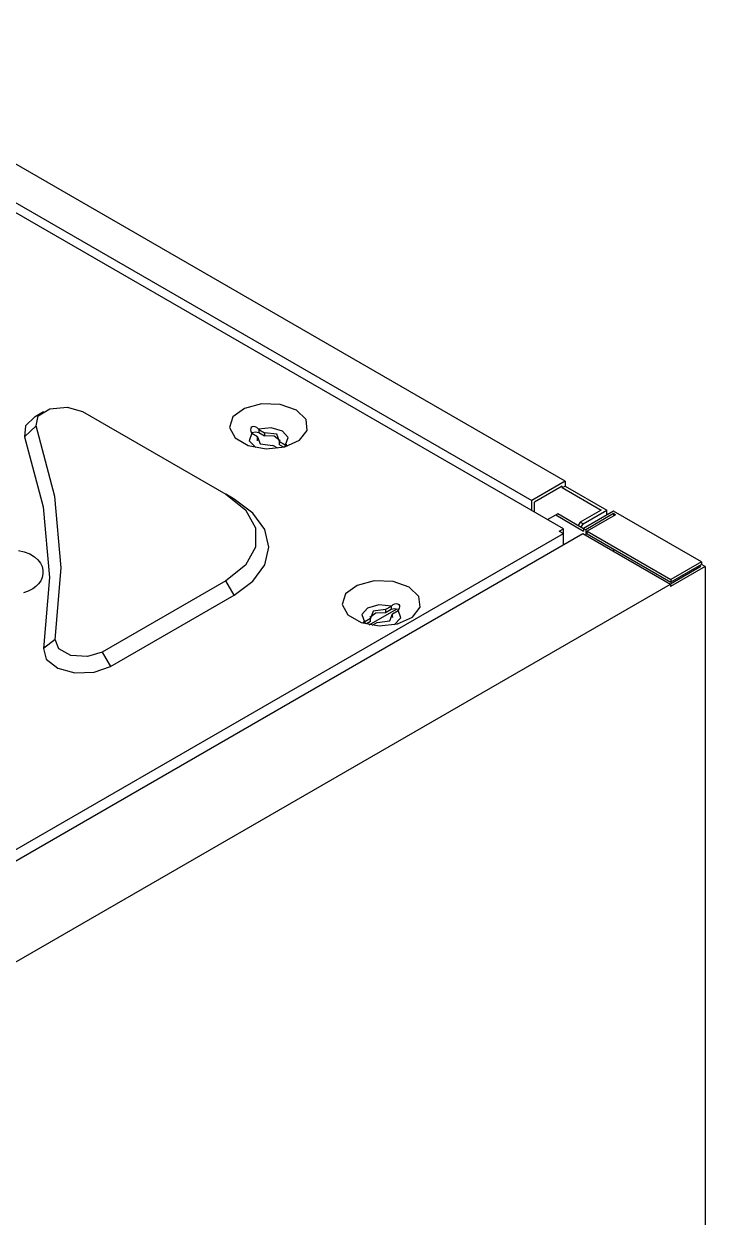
# Model space of a CAD drawing. Extents: x 594 to 813, y 174 to 240.
# Drawn here: x 765.794 to 766.664, y 201.962 to 203.486 of the extents above; entities that cross this region are included whole.
import ezdxf

# ---------------------------------------------------------------- set-up
doc = ezdxf.new("R2010")
doc.units = 0
doc.header["$MEASUREMENT"] = 0
doc.layers.add('AC.REF(S). PIPING', color=3, linetype='CONTINUOUS', lineweight=30)
doc.layers.add('LG-Product', color=3, linetype='CONTINUOUS')

# ---------------------------------------------------------------- blocks, each defined once
blk = doc.blocks.new('UW1-4')
at = {"layer": 'LG-Product', "color": 3, "linetype": 'Continuous'}
for p, q in [((3142.58, 4491.8), (3243.75, 4550.21)), ((3235.03, 4540.26), (3146.83, 4489.34)), ((3142.79, 4485.74), (3233.71, 4538.23)), ((3175.63, 4499.69), (3176.87, 4500.87)), ((3176.87, 4500.87), (3178.93, 4501.59)), ((3178.93, 4501.59), (3181.33, 4501.67)), ((3181.33, 4501.67), (3183.51, 4501.1)), ((3183.51, 4501.1), (3184.99, 4500.01)), ((3204.18, 4500.71), (3185.88, 4490.14)), ((3206.15, 4501.28), (3204.18, 4500.71)), ((3208.33, 4501.06), (3206.15, 4501.28)), ((3209.84, 4500.14), (3208.33, 4501.06)), ((3210.21, 4500.09), (3209.15, 4500.71)), ((3175.49, 4498.3), (3175.63, 4499.69)), ((3184.99, 4500.01), (3185.43, 4498.65)), ((3210.11, 4498.87), (3209.84, 4500.14)), ((3210.21, 4500.09), (3211.47, 4498.88)), ((3176.47, 4497.04), (3175.49, 4498.3)), ((3177.93, 4497.37), (3178.65, 4498.21)), ((3178.65, 4498.21), (3180.11, 4498.62)), ((3179.01, 4496.88), (3179.36, 4497.8)), ((3179.36, 4497.8), (3180.94, 4498)), ((3180.11, 4498.62), (3181.7, 4498.43)), ((3181.66, 4498.42), (3180.94, 4498)), ((3181.66, 4498.01), (3180.94, 4497.59)), ((3180.94, 4498), (3180.94, 4497.59)), ((3181.68, 4498.42), (3181.66, 4498.42)), ((3181.66, 4498.42), (3181.66, 4498.01)), ((3182.11, 4498.11), (3181.66, 4498.01)), ((3181.7, 4498.43), (3181.68, 4498.42)), ((3181.7, 4498.43), (3181.92, 4498.65)), ((3181.83, 4497.49), (3182.55, 4497.9)), ((3181.92, 4498.65), (3182.14, 4498.76)), ((3182.55, 4498.01), (3182.11, 4498.11)), ((3182.14, 4498.76), (3182.36, 4498.8)), ((3182.36, 4498.8), (3182.53, 4498.75)), ((3182.53, 4498.75), (3182.65, 4498.66)), ((3182.55, 4497.9), (3182.57, 4497.91)), ((3182.57, 4497.91), (3182.58, 4497.92)), ((3182.6, 4497.95), (3182.58, 4497.92)), ((3182.58, 4497.92), (3182.89, 4496.95)), ((3182.7, 4498.18), (3182.6, 4497.95)), ((3182.65, 4498.66), (3182.71, 4498.53)), ((3182.73, 4498.37), (3182.7, 4498.18)), ((3182.71, 4498.53), (3182.73, 4498.37)), ((3185.43, 4498.65), (3184.71, 4497.33)), ((3207.73, 4489.84), (3210.11, 4498.87)), ((3210.11, 4498.87), (3211.58, 4497.47)), ((3211.47, 4498.88), (3211.58, 4497.47)), ((3178.36, 4496.18), (3176.47, 4497.04)), ((3178.26, 4496.45), (3177.93, 4497.37)), ((3178.11, 4496.45), (3178.14, 4496.47)), ((3178.13, 4496.41), (3178.11, 4496.45)), ((3178.2, 4496.35), (3178.13, 4496.41)), ((3178.14, 4496.47), (3178.25, 4496.45)), ((3178.31, 4496.28), (3178.2, 4496.35)), ((3178.25, 4496.45), (3178.26, 4496.45)), ((3178.28, 4496.46), (3178.26, 4496.45)), ((3178.29, 4496.47), (3178.28, 4496.46)), ((3179.01, 4496.88), (3178.29, 4496.47)), ((3178.29, 4496.47), (3178.29, 4496.29)), ((3178.44, 4496.21), (3178.31, 4496.28)), ((3180.72, 4495.93), (3178.36, 4496.18)), ((3179.01, 4496.47), (3178.5, 4496.18)), ((3178.96, 4496.98), (3179.71, 4497.54)), ((3179.01, 4496.47), (3179.01, 4496.88)), ((3179.26, 4496.01), (3179.9, 4496.37)), ((3179.71, 4497.54), (3180.94, 4497.59)), ((3181.49, 4496.57), (3179.9, 4496.37)), ((3183.02, 4496.35), (3180.72, 4495.93)), ((3181.83, 4497.49), (3181.49, 4496.57)), ((3181.83, 4497.08), (3181.83, 4497.49)), ((3181.83, 4497.08), (3181.86, 4497.03)), ((3181.86, 4497.03), (3181.88, 4496.98)), ((3182.89, 4496.95), (3182.05, 4496.09)), ((3184.71, 4497.33), (3183.02, 4496.35)), ((3211.58, 4497.47), (3209.22, 4488.52)), ((3142.58, 4491.8), (3146.83, 4489.34)), ((3142.58, 4491.8), (3142.58, 4491.19)), ((3142.58, 4491.19), (3137.26, 4488.12)), ((3142.93, 4490.98), (3137.97, 4488.12)), ((3142.93, 4490.98), (3142.58, 4491.19)), ((3142.93, 4491.19), (3146.48, 4489.14)), ((3142.93, 4490.98), (3142.93, 4491.19)), ((3185.88, 4490.14), (3183.39, 4488.16)), ((3184.82, 4489.53), (3185.88, 4490.14)), ((3146.48, 4487.87), (3146.48, 4489.14)), ((3146.83, 4488.07), (3146.83, 4489.34)), ((3182.43, 4487.73), (3184.82, 4489.53)), ((3206.91, 4480.72), (3207.73, 4489.84)), ((3209.22, 4488.52), (3208.41, 4479.49)), ((3125.15, 4481.49), (3136.39, 4487.98)), ((3136.14, 4487.51), (3136.39, 4487.66)), ((3136.14, 4487.51), (3139.76, 4485.42)), ((3136.39, 4487.98), (3140.22, 4485.77)), ((3136.39, 4487.66), (3139.94, 4485.61)), ((3136.39, 4487.66), (3136.39, 4487.36)), ((3137.26, 4487.48), (3137.26, 4488.12)), ((3140.27, 4486.38), (3137.26, 4488.12)), ((3137.97, 4488.12), (3140.63, 4486.58)), ((3143.48, 4487.66), (3140.22, 4485.77)), ((3143.77, 4487.49), (3140.22, 4485.44)), ((3143.77, 4487.49), (3143.48, 4487.66)), ((3144.8, 4486.9), (3143.77, 4487.49)), ((3180.92, 4485.63), (3182.43, 4487.73)), ((3183.39, 4488.16), (3182.08, 4485.84)), ((3139.94, 4485.61), (3140.22, 4485.77)), ((3139.94, 4485.61), (3139.94, 4484.91)), ((3140.22, 4485.77), (3140.22, 4485.44)), ((3140.27, 4486.38), (3140.63, 4486.58)), ((3140.52, 4485.95), (3140.27, 4486.38)), ((3140.63, 4486.58), (3140.88, 4486.15)), ((3143.32, 4485.43), (3142.79, 4485.74)), ((3142.79, 4485.13), (3142.79, 4485.74)), ((3180.41, 4483.39), (3180.92, 4485.63)), ((3182.08, 4485.84), (3182.08, 4483.39)), ((3139.76, 4485.42), (3129.05, 4479.24)), ((3139.76, 4485.1), (3129.05, 4478.91)), ((3140.29, 4485.12), (3129.12, 4478.67)), ((3139.76, 4485.1), (3139.76, 4485.42)), ((3376.14, 4348.95), (3140.29, 4485.12)), ((3143.32, 4485.43), (3142.79, 4485.13)), ((3376.51, 4350.19), (3142.79, 4485.13)), ((3142.79, 4483.67), (3142.79, 4485.13)), ((3136.39, 4483.15), (3136.39, 4482.86)), ((3180.92, 4481.14), (3180.41, 4483.39)), ((3182.08, 4483.39), (3183.39, 4481.06)), ((3210.91, 4482.53), (3210.29, 4482.15)), ((3211.61, 4482.8), (3210.91, 4482.53)), ((3212.35, 4482.96), (3211.61, 4482.8)), ((3124.69, 4480.9), (3125.15, 4481.16)), ((3124.69, 4480.9), (3129.12, 4478.34)), ((3124.69, 4480.9), (3124.69, 3889.87)), ((3125.15, 4481.49), (3129.05, 4479.24)), ((3125.15, 4481.49), (3125.15, 4481.16)), ((3125.15, 4481.16), (3125.43, 4481)), ((3125.25, 4480.9), (3125.43, 4481)), ((3125.25, 4480.9), (3129.12, 4478.67)), ((3125.43, 4481), (3129.05, 4478.91)), ((3182.43, 4479.04), (3180.92, 4481.14)), ((3183.39, 4481.06), (3185.88, 4479.09)), ((3209.35, 4480.9), (3209.24, 4480.43)), ((3209.55, 4481.33), (3209.35, 4480.9)), ((3209.88, 4481.78), (3209.55, 4481.33)), ((3210.29, 4482.15), (3209.88, 4481.78)), ((3207.66, 4471.59), (3206.91, 4480.72)), ((3208.41, 4479.49), (3209.16, 4470.45)), ((3209.24, 4480.43), (3209.24, 4479.97)), ((3209.24, 4479.97), (3209.33, 4479.51)), ((3209.33, 4479.51), (3209.52, 4479.09)), ((3129.05, 4479.24), (3129.05, 4478.91)), ((3129.12, 4478.67), (3129.12, 4478.34)), ((3364.97, 4342.5), (3129.12, 4478.67)), ((3161.23, 4477.08), (3162.48, 4478.27)), ((3162.48, 4478.27), (3164.53, 4478.98)), ((3164.53, 4478.98), (3166.93, 4479.07)), ((3166.93, 4479.07), (3169.12, 4478.5)), ((3169.12, 4478.5), (3170.6, 4477.41)), ((3184.82, 4477.24), (3182.43, 4479.04)), ((3184.82, 4477.24), (3185.88, 4479.09)), ((3185.88, 4479.09), (3201.68, 4469.96)), ((3209.52, 4479.09), (3209.78, 4478.71)), ((3209.78, 4478.71), (3210.13, 4478.35)), ((3210.13, 4478.35), (3210.54, 4478.04)), ((3210.54, 4478.04), (3211.11, 4477.75)), ((3161.09, 4475.7), (3161.23, 4477.08)), ((3170.6, 4477.41), (3171.03, 4476.04)), ((3200.62, 4468.12), (3184.82, 4477.24)), ((3211.11, 4477.75), (3211.73, 4477.53)), ((3162.07, 4474.43), (3161.09, 4475.7)), ((3163.55, 4474.34), (3163.86, 4475.32)), ((3163.73, 4475.93), (3163.71, 4475.76)), ((3163.71, 4475.76), (3163.75, 4475.57)), ((3163.8, 4476.05), (3163.73, 4475.93)), ((3163.75, 4475.57), (3163.85, 4475.34)), ((3163.91, 4476.15), (3163.8, 4476.05)), ((3163.85, 4475.34), (3163.86, 4475.32)), ((3163.88, 4475.31), (3163.86, 4475.32)), ((3163.89, 4475.3), (3163.88, 4475.31)), ((3163.89, 4475.4), (3164.34, 4475.51)), ((3164.61, 4474.88), (3163.89, 4475.3)), ((3164.08, 4476.19), (3163.91, 4476.15)), ((3164.31, 4476.16), (3164.08, 4476.19)), ((3167.57, 4473.46), (3164.08, 4475.47)), ((3164.52, 4476.05), (3164.31, 4476.16)), ((3164.34, 4475.51), (3164.78, 4475.4)), ((3164.75, 4475.83), (3164.52, 4476.05)), ((3164.61, 4474.47), (3164.61, 4474.88)), ((3164.96, 4473.97), (3164.61, 4474.88)), ((3164.75, 4475.83), (3166.34, 4476.02)), ((3164.75, 4475.83), (3164.76, 4475.82)), ((3164.76, 4475.82), (3164.78, 4475.81)), ((3164.78, 4475.81), (3165.5, 4475.4)), ((3164.78, 4475.81), (3164.78, 4475.4)), ((3164.78, 4475.4), (3165.5, 4474.99)), ((3165.5, 4475.4), (3167.09, 4475.19)), ((3165.5, 4475.4), (3165.5, 4474.99)), ((3165.5, 4474.99), (3166.73, 4474.94)), ((3166.34, 4476.02), (3167.8, 4475.6)), ((3166.73, 4474.94), (3167.48, 4474.38)), ((3167.09, 4475.19), (3167.43, 4474.28)), ((3167.8, 4475.6), (3168.51, 4474.76)), ((3171.03, 4476.04), (3170.31, 4474.72)), ((3163.96, 4473.58), (3162.07, 4474.43)), ((3164.39, 4473.48), (3163.55, 4474.34)), ((3166.32, 4473.33), (3163.96, 4473.58)), ((3164.56, 4474.38), (3164.58, 4474.43)), ((3164.58, 4474.43), (3164.61, 4474.47)), ((3166.55, 4473.77), (3164.96, 4473.97)), ((3168.62, 4473.74), (3166.32, 4473.33)), ((3167.18, 4473.4), (3166.55, 4473.77)), ((3167.43, 4473.87), (3167.43, 4474.28)), ((3167.43, 4474.28), (3168.15, 4473.86)), ((3167.43, 4473.87), (3167.94, 4473.57)), ((3168.05, 4473.63), (3168.13, 4473.67)), ((3168.13, 4473.67), (3168.25, 4473.74)), ((3168.15, 4473.86), (3168.17, 4473.85)), ((3168.15, 4473.86), (3168.15, 4473.68)), ((3168.17, 4473.85), (3168.18, 4473.84)), ((3168.51, 4474.76), (3168.18, 4473.84)), ((3168.2, 4473.85), (3168.18, 4473.84)), ((3168.3, 4473.86), (3168.2, 4473.85)), ((3168.25, 4473.74), (3168.31, 4473.8)), ((3168.33, 4473.84), (3168.3, 4473.86)), ((3168.31, 4473.8), (3168.33, 4473.84)), ((3170.31, 4474.72), (3168.62, 4473.74)), ((3205.66, 4469.56), (3207.22, 4470.4)), ((3207.22, 4470.4), (3207.66, 4471.59)), ((3207.66, 4471.59), (3209.16, 4470.45)), ((3209.16, 4470.45), (3208.8, 4469.06)), ((3201.68, 4469.96), (3200.62, 4468.12)), ((3201.68, 4469.96), (3203.56, 4469.4)), ((3203.56, 4469.4), (3205.66, 4469.56)), ((3208.8, 4469.06), (3207.34, 4467.93)), ((3202.71, 4467.4), (3200.62, 4468.12)), ((3205.14, 4467.33), (3202.71, 4467.4)), ((3207.34, 4467.93), (3205.14, 4467.33))]:
    blk.add_line(p, q, dxfattribs=at)
blk = doc.blocks.new('A$C5B2C3915')
at = {"layer": 'LG-Product', "xscale": -1}
blk.add_blockref('UW1-4', (4349.343, -4289.044), dxfattribs=at)

msp = doc.modelspace()

# ---------------------------------------------------------------- block references
at = {"layer": 'AC.REF(S). PIPING', "linetype": 'Continuous', "xscale": 0.0099999999999909, "yscale": 0.0099999999999909, "zscale": 0.0099999999999909}
msp.add_blockref('A$C5B2C3915', (754.4172, 200.8743), dxfattribs=at)

doc.saveas('drawing.dxf')
